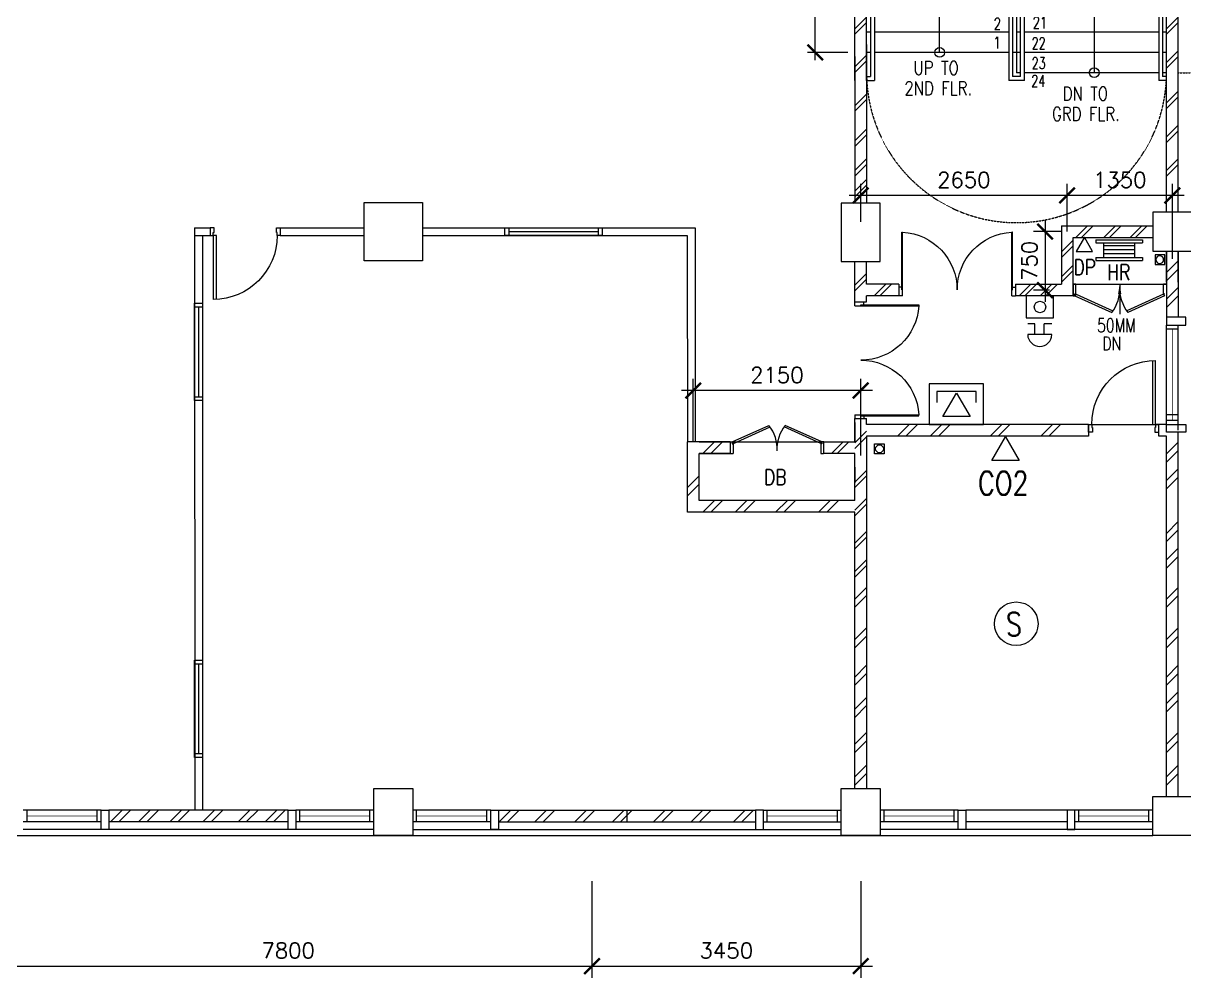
# Model space of a CAD drawing. Header units: feet. Extents: x 1407108 to 2957709, y -1501070 to -681589.
# Drawn here: x 1731210 to 1746119, y -786502 to -774249 of the extents above; entities that cross this region are included whole.
import ezdxf

# ---------------------------------------------------------------- set-up
doc = ezdxf.new("R2010")
doc.units = ezdxf.units.FT
doc.header["$LTSCALE"] = 13
doc.header["$MEASUREMENT"] = 0
doc.linetypes.add('DIVIDE', pattern=[1.25, 0.5, -0.25, 0, -0.25, 0, -0.25])
doc.linetypes.add('HIDDEN', pattern=[0.375, 0.25, -0.125])
doc.layers.get('0').update_dxf_attribs({"linetype": 'CONTINUOUS'})
for name, color, linetype in [('-FF', 240, 'CONTINUOUS'), ('-HR', 4, 'CONTINUOUS'), ('COL', 3, 'CONTINUOUS'), ('DIM', 7, 'CONTINUOUS'), ('DOOR', 5, 'CONTINUOUS'), ('DR', 7, 'CONTINUOUS'), ('FIT', 5, 'CONTINUOUS'), ('H', 1, 'CONTINUOUS'), ('hatch', 7, 'CONTINUOUS'), ('LINE', 7, 'CONTINUOUS'), ('partition', 7, 'CONTINUOUS'), ('PIPE', 5, 'DIVIDE'), ('PL', 5, 'CONTINUOUS'), ('SPEC', 7, 'CONTINUOUS'), ('stair', 7, 'CONTINUOUS'), ('T25', 7, 'CONTINUOUS'), ('TEX', 2, 'CONTINUOUS'), ('WALL', 2, 'CONTINUOUS'), ('WIN', 5, 'CONTINUOUS')]:
    doc.layers.add(name, color=color, linetype=linetype)
doc.styles.add('E', font='ROMANS.SHX', dxfattribs={"width": 0.9})
doc.styles.add('ROMANS', font='romans')
doc.styles.get("Standard").update_dxf_attribs({"font": 'ROMANS.SHX'})
doc.dimstyles.new('STANDARD$0', dxfattribs={"dimscale": 0, "dimtxt": 8, "dimasz": 6, "dimexe": 1, "dimexo": 1, "dimgap": 3, "dimtad": 1, "dimdec": 0, "dimlfac": -1, "dimrnd": 1, "dimzin": 0, "dimdsep": 46, "dimtxsty": 'Standard', "dimcen": 0, "dimclrd": 5, "dimclre": 250, "dimadec": 0, "dimazin": 0, "dimtfac": 1, "dimtdec": 4, "dimtofl": 0, "dimtmove": 0, "dimatfit": 3, "dimfxl": 1, "dimtolj": 1, "dimtzin": 0, "dimarcsym": 0})

# ---------------------------------------------------------------- blocks, each defined once
blk = doc.blocks.new('_ARCHTICK')
at = {"color": 0, "linetype": 'ByBlock', "const_width": 0.15}
blk.add_lwpolyline([(-0.5, -0.5), (0.5, 0.5)], dxfattribs=at)
blk = doc.blocks.new('*D319')
at = {"layer": 'DIM', "color": 7, "lineweight": -2, "transparency": 16777216}
for p, q in [((1744610, -776922), (1744610, -776310)), ((1745960, -777272), (1745960, -776310)), ((1746110, -776460), (1744460, -776460))]:
    blk.add_line(p, q, dxfattribs=at)
at = {"layer": 'DIM', "color": 7, "lineweight": -2, "transparency": 16777216, "xscale": 200, "yscale": 200, "zscale": 200, "rotation": 180}
blk.add_blockref('_ARCHTICK', (1744610, -776460), dxfattribs=at)
at = {"layer": 'DIM', "color": 7, "lineweight": -2, "transparency": 16777216, "xscale": 200, "yscale": 200, "zscale": 200}
blk.add_blockref('_ARCHTICK', (1745960, -776460), dxfattribs=at)
at = {"layer": 'DIM', "color": 7, "transparency": 16777216, "insert": (1745285, -776260), "char_height": 200, "attachment_point": 5, "style": 'ROMANS'}
blk.add_mtext('\\A1;1350', dxfattribs=at)
blk = doc.blocks.new('D1500-1')
at = {"layer": 'DR'}
for p, q in [((38, 77), (38, 821)), ((38, 821), (50, 820)), ((50, 0), (50, 820)), ((1462, 821), (1450, 820)), ((1450, 0), (1450, 820)), ((1462, 77), (1462, 821)), ((38, 115), (0, 115)), ((50, 0), (0, 0)), ((50, 77), (38, 77)), ((1450, 77), (1462, 77)), ((1462, 115), (1500, 115)), ((1450, 0), (1500, 0))]:
    blk.add_line(p, q, dxfattribs=at)
for centre, start, end in [((5, 77), 0.0238, 86.5289), ((1495, 77), 93.4711, 179.9762)]:
    blk.add_arc(centre, 745, start, end, dxfattribs=at)
blk = doc.blocks.new('*D320')
at = {"layer": 'DIM', "color": 7, "lineweight": -2, "transparency": 16777216}
for p, q in [((1741961, -776798), (1741961, -776310)), ((1744610, -776798), (1744610, -776310)), ((1744760, -776460), (1741811, -776460))]:
    blk.add_line(p, q, dxfattribs=at)
at = {"layer": 'DIM', "color": 7, "lineweight": -2, "transparency": 16777216, "xscale": 200, "yscale": 200, "zscale": 200, "rotation": 180}
blk.add_blockref('_ARCHTICK', (1741961, -776460), dxfattribs=at)
at = {"layer": 'DIM', "color": 7, "lineweight": -2, "transparency": 16777216, "xscale": 200, "yscale": 200, "zscale": 200}
blk.add_blockref('_ARCHTICK', (1744610, -776460), dxfattribs=at)
at = {"layer": 'DIM', "color": 7, "transparency": 16777216, "insert": (1743285, -776260), "char_height": 200, "attachment_point": 5, "style": 'ROMANS'}
blk.add_mtext('\\A1;2650', dxfattribs=at)
blk = doc.blocks.new('100FT')
at = {"layer": 'PIPE', "linetype": 'Continuous'}
blk.add_circle((0, 0), 50, dxfattribs=at)
blk = doc.blocks.new('A$C7CE3714C')
at = {"layer": 'FIT'}
blk.add_lwpolyline([(0, 0), (126, 0), (126, 126), (0, 126)], close=True, dxfattribs=at)
at = {"layer": 'FIT', "xscale": -1}
blk.add_blockref('100FT', (63, 66), dxfattribs=at)
blk = doc.blocks.new('*D24')
at = {"color": 7, "lineweight": -2, "transparency": 16777216}
for p, q in [((2032382, -763691), (2032382, -760371)), ((2031962, -760471), (2032482, -760471)), ((2031962, -763591), (2032482, -763591))]:
    blk.add_line(p, q, dxfattribs=at)
at = {"color": 7, "lineweight": -2, "transparency": 16777216, "xscale": 200, "yscale": 200, "zscale": 200}
for p, rotation in [((2032382, -760471), 90), ((2032382, -763591), 270)]:
    blk.add_blockref('_ARCHTICK', p, dxfattribs=dict(at, rotation=rotation))
at = {"color": 7, "transparency": 16777216, "insert": (2032182, -762031), "char_height": 200, "attachment_point": 5, "rotation": 90, "style": 'ROMANS'}
blk.add_mtext('\\A1;3120', dxfattribs=at)
blk = doc.blocks.new('*D25')
at = {"color": 7, "lineweight": -2, "transparency": 16777216}
for p, q in [((2031962, -758431), (2032482, -758431)), ((2032382, -760571), (2032382, -758331)), ((2031962, -760471), (2032482, -760471))]:
    blk.add_line(p, q, dxfattribs=at)
at = {"color": 7, "lineweight": -2, "transparency": 16777216, "xscale": 200, "yscale": 200, "zscale": 200}
for p, rotation in [((2032382, -758431), 90), ((2032382, -760471), 270)]:
    blk.add_blockref('_ARCHTICK', p, dxfattribs=dict(at, rotation=rotation))
at = {"color": 7, "transparency": 16777216, "insert": (2032182, -759451), "char_height": 200, "attachment_point": 5, "rotation": 90, "style": 'ROMANS'}
blk.add_mtext('\\A1;2040', dxfattribs=at)
blk = doc.blocks.new('*D26')
at = {"color": 7, "lineweight": -2, "transparency": 16777216}
for p, q in [((2032382, -763491), (2032382, -765731)), ((2031962, -763591), (2032482, -763591)), ((2031962, -765631), (2032482, -765631))]:
    blk.add_line(p, q, dxfattribs=at)
at = {"color": 7, "lineweight": -2, "transparency": 16777216, "xscale": 200, "yscale": 200, "zscale": 200}
for p, rotation in [((2032382, -763591), 90), ((2032382, -765631), 270)]:
    blk.add_blockref('_ARCHTICK', p, dxfattribs=dict(at, rotation=rotation))
at = {"color": 7, "transparency": 16777216, "insert": (2032182, -764611), "char_height": 200, "attachment_point": 5, "rotation": 90, "style": 'ROMANS'}
blk.add_mtext('\\A1;2040', dxfattribs=at)
blk = doc.blocks.new('*D27')
at = {"layer": 'DIM', "color": 7, "lineweight": -2, "transparency": 16777216}
for p, q in [((2031524, -757797), (2029324, -757797)), ((2029424, -758101), (2029424, -757697)), ((2031424, -758101), (2031424, -757697))]:
    blk.add_line(p, q, dxfattribs=at)
at = {"layer": 'DIM', "color": 7, "lineweight": -2, "transparency": 16777216, "xscale": 200, "yscale": 200, "zscale": 200}
for p, rotation in [((2029424, -757797), 180.0000000117394), ((2031424, -757797), 1.173932950848666e-08)]:
    blk.add_blockref('_ARCHTICK', p, dxfattribs=dict(at, rotation=rotation))
at = {"layer": 'DIM', "color": 7, "transparency": 16777216, "insert": (2030424, -757597), "char_height": 200, "attachment_point": 5, "rotation": 0, "style": 'ROMANS'}
blk.add_mtext('\\A1;2000', dxfattribs=at)
blk = doc.blocks.new('*D28')
at = {"layer": 'DIM', "color": 7, "lineweight": -2, "transparency": 16777216}
for p, q in [((2027324, -757797), (2029524, -757797)), ((2027424, -758101), (2027424, -757697)), ((2029424, -758101), (2029424, -757697))]:
    blk.add_line(p, q, dxfattribs=at)
at = {"layer": 'DIM', "color": 7, "lineweight": -2, "transparency": 16777216, "xscale": 200, "yscale": 200, "zscale": 200, "rotation": 180}
blk.add_blockref('_ARCHTICK', (2027424, -757797), dxfattribs=at)
at = {"layer": 'DIM', "color": 7, "lineweight": -2, "transparency": 16777216, "xscale": 200, "yscale": 200, "zscale": 200}
blk.add_blockref('_ARCHTICK', (2029424, -757797), dxfattribs=at)
at = {"layer": 'DIM', "color": 7, "transparency": 16777216, "insert": (2028424, -757597), "char_height": 200, "attachment_point": 5, "style": 'ROMANS'}
blk.add_mtext('\\A1;2000', dxfattribs=at)
blk = doc.blocks.new('*D29')
at = {"color": 7, "lineweight": -2, "transparency": 16777216}
for p, q in [((2026840, -763431), (2026840, -760371)), ((2027260, -760471), (2026740, -760471)), ((2027260, -763331), (2026740, -763331))]:
    blk.add_line(p, q, dxfattribs=at)
at = {"color": 7, "lineweight": -2, "transparency": 16777216, "xscale": 200, "yscale": 200, "zscale": 200}
for p, rotation in [((2026840, -760471), 90), ((2026840, -763331), 270)]:
    blk.add_blockref('_ARCHTICK', p, dxfattribs=dict(at, rotation=rotation))
at = {"color": 7, "transparency": 16777216, "insert": (2026640, -761901), "char_height": 200, "attachment_point": 5, "rotation": 90, "style": 'ROMANS'}
blk.add_mtext('\\A1;2860', dxfattribs=at)
blk = doc.blocks.new('*D381')
at = {"layer": 'DIM', "color": 7, "lineweight": -2, "transparency": 16777216}
for p, q in [((1738510, -785261), (1738510, -786502)), ((1741960, -785261), (1741960, -786502)), ((1738360, -786352), (1742110, -786352))]:
    blk.add_line(p, q, dxfattribs=at)
at = {"layer": 'DIM', "color": 7, "lineweight": -2, "transparency": 16777216, "xscale": 200, "yscale": 200, "zscale": 200, "rotation": 180}
blk.add_blockref('_ARCHTICK', (1738510, -786352), dxfattribs=at)
at = {"layer": 'DIM', "color": 7, "lineweight": -2, "transparency": 16777216, "xscale": 200, "yscale": 200, "zscale": 200}
blk.add_blockref('_ARCHTICK', (1741960, -786352), dxfattribs=at)
at = {"layer": 'DIM', "color": 7, "transparency": 16777216, "insert": (1740235, -786152), "char_height": 200, "attachment_point": 5, "style": 'ROMANS'}
blk.add_mtext('\\A1;3450', dxfattribs=at)
blk = doc.blocks.new('*D382')
at = {"layer": 'DIM', "color": 7, "lineweight": -2, "transparency": 16777216}
for p, q in [((1730710, -785261), (1730710, -786502)), ((1738510, -785261), (1738510, -786502)), ((1730560, -786352), (1738660, -786352))]:
    blk.add_line(p, q, dxfattribs=at)
at = {"layer": 'DIM', "color": 7, "lineweight": -2, "transparency": 16777216, "xscale": 200, "yscale": 200, "zscale": 200, "rotation": 180}
blk.add_blockref('_ARCHTICK', (1730710, -786352), dxfattribs=at)
at = {"layer": 'DIM', "color": 7, "lineweight": -2, "transparency": 16777216, "xscale": 200, "yscale": 200, "zscale": 200}
blk.add_blockref('_ARCHTICK', (1738510, -786352), dxfattribs=at)
at = {"layer": 'DIM', "color": 7, "transparency": 16777216, "insert": (1734610, -786152), "char_height": 200, "attachment_point": 5, "style": 'ROMANS'}
blk.add_mtext('\\A1;7800', dxfattribs=at)
blk = doc.blocks.new('*D445')
at = {"layer": 'DIM', "color": 7, "linetype": 'Continuous', "lineweight": -2, "transparency": 16777216}
for p, q in [((1744326, -776774), (1744326, -777825)), ((1744535, -776924), (1744176, -776924)), ((1744385, -777675), (1744176, -777675))]:
    blk.add_line(p, q, dxfattribs=at)
at = {"layer": 'DIM', "color": 7, "linetype": 'Continuous', "lineweight": -2, "transparency": 16777216, "xscale": 200, "yscale": 200, "zscale": 200}
for p, rotation in [((1744326, -776924), 90), ((1744326, -777675), 270)]:
    blk.add_blockref('_ARCHTICK', p, dxfattribs=dict(at, rotation=rotation))
at = {"layer": 'DIM', "color": 7, "linetype": 'Continuous', "transparency": 16777216, "insert": (1744126, -777300), "char_height": 200, "attachment_point": 5, "rotation": 90, "style": 'ROMANS'}
blk.add_mtext('\\A1;750', dxfattribs=at)
blk = doc.blocks.new('*D447')
at = {"layer": 'DIM', "color": 7, "linetype": 'Continuous', "lineweight": -2, "transparency": 16777216}
for p, q in [((1739810, -779624), (1739810, -778814)), ((1741960, -779799), (1741960, -778814)), ((1742110, -778964), (1739660, -778964))]:
    blk.add_line(p, q, dxfattribs=at)
at = {"layer": 'DIM', "color": 7, "linetype": 'Continuous', "lineweight": -2, "transparency": 16777216, "xscale": 200, "yscale": 200, "zscale": 200, "rotation": 180}
blk.add_blockref('_ARCHTICK', (1739810, -778964), dxfattribs=at)
at = {"layer": 'DIM', "color": 7, "linetype": 'Continuous', "lineweight": -2, "transparency": 16777216, "xscale": 200, "yscale": 200, "zscale": 200}
blk.add_blockref('_ARCHTICK', (1741960, -778964), dxfattribs=at)
at = {"layer": 'DIM', "color": 7, "linetype": 'Continuous', "transparency": 16777216, "insert": (1740885, -778764), "char_height": 200, "attachment_point": 5, "style": 'ROMANS'}
blk.add_mtext('\\A1;2150', dxfattribs=at)
blk = doc.blocks.new('FD2')
at = {"layer": 'LINE', "linetype": 'Continuous'}
for points in [[(100, 1200), (100, 1250), (0, 1250), (0, 1200)], [(100, 0), (100, 50), (0, 50), (0, 0)]]:
    blk.add_lwpolyline(points, close=True, dxfattribs=at)
at = {"layer": 'LINE', "color": 5, "linetype": 'Continuous'}
for points in [[(0, 1200), (0, 50)], [(100, 50), (100, 1200)]]:
    blk.add_lwpolyline(points, dxfattribs=at)
at = {"layer": 'LINE', "color": 1, "linetype": 'Continuous'}
blk.add_lwpolyline([(50, 50), (50, 1200)], dxfattribs=at)
blk = doc.blocks.new('FG2')
at = {"layer": 'LINE', "linetype": 'Continuous', "xscale": -1, "rotation": 180}
blk.add_blockref('FD2', (0, 0), dxfattribs=at)
blk = doc.blocks.new('d900-1b1')
at = {"layer": 'DR'}
for p, q in [((40, 100), (40, 920)), ((80, 919), (80, 100)), ((0, 0), (0, 100)), ((0, 100), (40, 100)), ((50, 0), (0, 0)), ((80, 100), (40, 100)), ((40, 100), (40, 60)), ((40, 60), (50, 60)), ((50, 60), (50, 0)), ((860, 60), (850, 60)), ((850, 60), (850, 0)), ((850, 0), (900, 0)), ((860, 100), (860, 60)), ((900, 100), (860, 100)), ((900, 0), (900, 100))]:
    blk.add_line(p, q, dxfattribs=at)
blk.add_arc((40, 100), 820, 0, 90, dxfattribs=at)
blk = doc.blocks.new('CO2')
at = {"layer": '-FF'}
blk.add_lwpolyline([(-306, -176), (-306, 176), (0, 0)], close=True, dxfattribs=at)
blk = doc.blocks.new('BREAK GLASS')
at = {"layer": '-FF'}
blk.add_lwpolyline([(-175, 281), (-175, 0), (175, 0), (175, 281)], close=True, dxfattribs=at)
blk.add_circle((2, 140), 73.3, dxfattribs=at)
blk = doc.blocks.new('ALARM BELL')
at = {"layer": '-FF'}
for p, q in [((-159, 140), (153, 140)), ((-156, 0), (-60, 0)), ((-60, 140), (-60, 0)), ((60, 140), (60, 0)), ((60, 0), (152, 0))]:
    blk.add_line(p, q, dxfattribs=at)
blk.add_arc((-3, 135), 156, 1.8551, 178.1449, dxfattribs=at)
blk = doc.blocks.new('SMOKE DETECTOR')
at = {"layer": '-FF'}
blk.add_circle((0, 0), 280, dxfattribs=at)
at = {"layer": '-FF', "color": 3, "style": 'E', "width": 0.8}
blk.add_text('S', height=300, dxfattribs=at).set_placement((-132, -156))
blk = doc.blocks.new('FIREMAN INTERCOM')
at = {"layer": '-FF', "color": 3, "ltscale": 10}
for p, q in [((-350, 522), (350, 522)), ((-350, 0), (-350, 522)), ((350, 522), (350, 0)), ((350, 0), (-350, 0))]:
    blk.add_line(p, q, dxfattribs=at)
at = {"layer": '-FF', "ltscale": 10}
for p, q in [((-254, 281), (-254, 422)), ((-254, 422), (251, 422)), ((-1, 402), (-176, 100)), ((173, 100), (-1, 402)), ((251, 422), (251, 281)), ((-176, 100), (173, 100))]:
    blk.add_line(p, q, dxfattribs=at)
blk = doc.blocks.new('AM-STR1M-IT')
at = {"layer": 'COL'}
for points in [[(-3732, 7350), (-4075, 7350), (-4075, 7125), (-3732, 7125)], [(-3732, 7350), (-4075, 7350), (-4075, 7125), (-3732, 7125)], [(-268, 7350), (75, 7350), (75, 7125), (-268, 7125)]]:
    blk.add_lwpolyline(points, close=True, dxfattribs=at)
at = {"layer": 'H'}
for p, q in [((-3706, 7200), (-3556, 7350)), ((-3654.4, 7200), (-3504.4, 7350)), ((-3489.3, 7197.8), (-3339.3, 7347.8)), ((-3427.5, 7197.8), (-3277.5, 7347.8)), ((-2672.9, 7200), (-2522.9, 7350)), ((-2621.2, 7200), (-2471.2, 7350)), ((-2456.1, 7197.8), (-2306.1, 7347.8)), ((-2404.5, 7197.8), (-2254.5, 7347.8)), ((-1710.4, 7200), (-1560.4, 7350)), ((-1658.7, 7200), (-1508.7, 7350)), ((-1493.6, 7197.8), (-1343.6, 7347.8)), ((-1442, 7197.8), (-1292, 7347.8)), ((-681.7, 7200), (-531.7, 7350)), ((-630, 7200), (-480, 7350)), ((-465, 7197.8), (-315, 7347.8)), ((-413.3, 7197.8), (-263.3, 7347.8))]:
    blk.add_line(p, q, dxfattribs=at)
at = {"layer": 'hatch', "color": 1}
for p, q in [((-3925, 6865.5), (-4075, 6715.5)), ((75, 6865.5), (-75, 6715.5)), ((-3925, 6793.9), (-4075, 6643.9)), ((75, 6793.9), (-75, 6643.9)), ((-3925, 6431.5), (-4075, 6281.5)), ((75, 6431.5), (-75, 6281.5)), ((-3925, 6359.9), (-4075, 6209.9)), ((75, 6359.9), (-75, 6209.9)), ((-3925, 5998.6), (-4075, 5848.6)), ((75, 5998.6), (-75, 5848.6)), ((-3925, 5927), (-4075, 5777)), ((75, 5927), (-75, 5777)), ((-3925, 5657.9), (-4075, 5507.9)), ((-3925, 5586.2), (-4075, 5436.2)), ((75, 5657.9), (-75, 5507.9)), ((75, 5586.2), (-75, 5436.2)), ((-3925, 4976.5), (-4075, 4826.5)), ((75, 4976.5), (-75, 4826.5)), ((-3925, 4904.9), (-4075, 4754.9)), ((75, 4904.9), (-75, 4754.9)), ((-3925, 4542.5), (-4075, 4392.5)), ((75, 4542.5), (-75, 4392.5)), ((-3925, 4470.9), (-4075, 4320.9)), ((75, 4470.9), (-75, 4320.9)), ((-3925, 4109.6), (-4075, 3959.6)), ((-3925, 4038), (-4075, 3888)), ((75, 4109.6), (-75, 3959.6)), ((75, 4038), (-75, 3888)), ((-3925, 3768.9), (-4075, 3618.9)), ((75, 3768.9), (-75, 3618.9)), ((-3925, 3697.2), (-4075, 3547.2)), ((75, 3697.2), (-75, 3547.2)), ((-3925, 3188.5), (-4075, 3038.5)), ((75, 3188.5), (-75, 3038.5)), ((-3925, 3116.9), (-4075, 2966.9)), ((75, 3116.9), (-75, 2966.9)), ((-3925, 2754.5), (-4075, 2604.5)), ((75, 2754.5), (-75, 2604.5)), ((-3925, 2682.9), (-4075, 2532.9)), ((75, 2682.9), (-75, 2532.9)), ((-3925, 2265.5), (-4075, 2115.5)), ((75, 2321.6), (-75, 2171.6)), ((75, 2250), (-75, 2100)), ((-3925, 2193.9), (-4075, 2043.9)), ((75, 1801.5), (-75, 1651.5)), ((75, 1729.9), (-75, 1579.9)), ((75, 1367.5), (-75, 1217.5)), ((75, 1295.9), (-75, 1145.9)), ((75, 934.6), (-75, 784.6)), ((75, 863), (-75, 713))]:
    blk.add_line(p, q, dxfattribs=at)
at = {"layer": 'PL', "color": 5}
for p, q in [((-3150, 7275), (-2850, 7275)), ((-3112, 7275), (-3112, 7125)), ((-1850, 7275), (-2150, 7275)), ((-2112, 7275), (-2112, 7125)), ((-1888, 7275), (-1888, 7125)), ((-850, 7275), (-1150, 7275)), ((-888, 7275), (-888, 7125)), ((-3150, 7123.6), (-2850, 7123.6)), ((-1850, 7125), (-2150, 7125)), ((-850, 7125), (-1150, 7125))]:
    blk.add_line(p, q, dxfattribs=at)
at = {"layer": 'stair', "color": 5, "linetype": 'HIDDEN'}
for p, q in [((-2000, 7933.5), (-2000, 5260)), ((75, 2040), (1387.8, 2040))]:
    blk.add_line(p, q, dxfattribs=at)
at = {"layer": 'stair'}
for p, q in [((-2987.5, 2300), (-2987.5, 5973.6)), ((-1003.4, 5973.6), (-2987.5, 5973.6)), ((-1003.4, 4120), (-1003.4, 5973.6)), ((-3825, 5160), (-2100, 5160)), ((-2050, 5160), (-2000, 5160)), ((-2000, 5160), (-2000, 3360.7)), ((-2000, 5160), (-2000, 2040)), ((-3875, 4900), (-3925, 4900)), ((-2100, 4900), (-3825, 4900)), ((-2000, 4900), (-2050, 4900)), ((-1950, 4900), (-2000, 4900)), ((-1950, 4900), (-2000, 4900)), ((-175, 4900), (-1900, 4900)), ((-75, 4900), (-125, 4900)), ((-3875, 4640), (-3925, 4640)), ((-2100, 4640), (-3825, 4640)), ((-2000, 4640), (-2050, 4640)), ((-1950, 4640), (-2000, 4640)), ((-1950, 4640), (-2000, 4640)), ((-175, 4640), (-1900, 4640)), ((-75, 4640), (-125, 4640)), ((-3875, 4380), (-3925, 4380)), ((-2100, 4380), (-3825, 4380)), ((-2000, 4380), (-2050, 4380)), ((-1950, 4380), (-2000, 4380)), ((-1950, 4380), (-2000, 4380)), ((-216.7, 4380), (-1900, 4380)), ((-3875, 4120), (-3925, 4120)), ((-2100, 4120), (-3825, 4120)), ((-2000, 4120), (-2050, 4120)), ((-1950, 4120), (-2000, 4120)), ((-1950, 4120), (-2000, 4120)), ((-671.6, 4120), (-1900, 4120)), ((-75, 4127.5), (-495.7, 4127.5)), ((-3875, 3860), (-3925, 3860)), ((-2100, 3860), (-3825, 3860)), ((-2000, 3860), (-2050, 3860)), ((-1950, 3860), (-2000, 3860)), ((-1950, 3860), (-2000, 3860)), ((-1068.1, 3860), (-1900, 3860)), ((-175, 3860), (-1006.1, 3860)), ((-75, 3860), (-125, 3860)), ((-3875, 3600), (-3925, 3600)), ((-2100, 3600), (-3825, 3600)), ((-2000, 3600), (-2050, 3600)), ((-1950, 3600), (-2000, 3600)), ((-1950, 3600), (-1995.6, 3600)), ((-1536.4, 3600), (-1900, 3600)), ((-175, 3600), (-1378.1, 3600)), ((-1003.4, 3600), (-1003.4, 2040)), ((-75, 3600), (-125, 3600)), ((-3875, 3340), (-3925, 3340)), ((-2100, 3340), (-3825, 3340)), ((-175, 3340), (-1797.4, 3340)), ((-75, 3340), (-125, 3340)), ((-3875, 3080), (-3925, 3080)), ((-2100, 3080), (-3825, 3080)), ((-2000, 3080), (-2050, 3080)), ((-2000, 3080), (-2050, 3080)), ((-1950, 3080), (-2000, 3080)), ((-175, 3080), (-1900, 3080)), ((-75, 3080), (-125, 3080)), ((-3875, 2820), (-3925, 2820)), ((-2100, 2820), (-3825, 2820)), ((-2000, 2820), (-2050, 2820)), ((-2000, 2820), (-2050, 2820)), ((-1950, 2820), (-2000, 2820)), ((-175, 2820), (-1900, 2820)), ((-75, 2820), (-125, 2820)), ((-3875, 2560), (-3925, 2560)), ((-2100, 2560), (-3825, 2560)), ((-1950, 2560), (-2000, 2560)), ((-175, 2560), (-1900, 2560)), ((-75, 2560), (-125, 2560)), ((-3875, 2300), (-3925, 2300)), ((-2100, 2300), (-3825, 2300)), ((-2000, 2300), (-2050, 2300)), ((-1950, 2300), (-2000, 2300)), ((-175, 2300), (-1900, 2300)), ((-75, 2300), (-125, 2300)), ((-1950, 2040), (-2000, 2040)), ((-175, 2040), (-1900, 2040)), ((-75, 2040), (-125, 2040))]:
    blk.add_line(p, q, dxfattribs=at)
at = {"layer": 'stair', "color": 193}
for p, q in [((-3825, 5260), (-3925, 5260)), ((-3825, 5260), (-3825, 1940)), ((-2100, 5260), (-2100, 1940)), ((-1900, 5260), (-2100, 5260)), ((-1900, 5260), (-1900, 3367.7)), ((-175, 5260), (-175, 4403.9)), ((-175, 5260), (-75, 5260)), ((-3875, 5210), (-3925, 5210)), ((-3875, 5210), (-3875, 1990)), ((-2050, 5210), (-2050, 1990)), ((-1950, 5210), (-2050, 5210)), ((-1950, 5210), (-1950, 3335.7)), ((-125, 5210), (-125, 4432.4)), ((-125, 5210), (-75, 5210)), ((-125, 4331.9), (-125, 1990)), ((-3875, 4248.3), (-3925, 4248.3)), ((-3875, 4198.3), (-3925, 4198.3)), ((-175, 4303.3), (-175, 1940)), ((-125, 4248.3), (-75, 4248.3)), ((-125, 4198.3), (-75, 4198.3)), ((-3875, 3261.7), (-3925, 3261.7)), ((-3875, 3211.7), (-3925, 3211.7)), ((-1950, 1990), (-1950, 3235.1)), ((-1900, 1940), (-1900, 3267)), ((-125, 3261.7), (-75, 3261.7)), ((-125, 3211.7), (-75, 3211.7)), ((-3925, 1990), (-3875, 1990)), ((-3925, 1940), (-3825, 1940)), ((-1900, 1940), (-2100, 1940)), ((-1950, 1990), (-2050, 1990)), ((-75, 1940), (-175, 1940)), ((-75, 1990), (-125, 1990))]:
    blk.add_line(p, q, dxfattribs=at)
at = {"layer": 'stair'}
for points in [[(-75, 4461), (-930.3, 3972.1), (-971.6, 4044.4), (-1114.7, 3770.9), (-1156, 3843.1), (-2000, 3303.8)], [(-75, 4360.5), (-916.9, 3879.2), (-958.2, 3951.5), (-1101.3, 3678), (-1142.6, 3750.2), (-2000, 3203.2)]]:
    blk.add_lwpolyline(points, dxfattribs=at)
at = {"layer": 'stair', "color": 4, "linetype": 'Continuous'}
for points in [[(-666.4, 4254.8), (-1003.4, 4120), (-1340.5, 4254.8)], [(-666.4, 3465.2), (-1003.4, 3600), (-1340.5, 3465.2)]]:
    blk.add_lwpolyline(points, dxfattribs=at)
at = {"layer": 'stair', "color": 2, "linetype": 'Continuous'}
for centre in [(-2987.5, 2300), (-1003.4, 2040)]:
    blk.add_circle(centre, 62.5, dxfattribs=at)
at = {"layer": 'stair', "color": 1, "linetype": 'HIDDEN'}
for centre, start, end in [((-2000, 5160), 360, 172.83802), ((-2000, 2040.4), 180, 360)]:
    blk.add_arc(centre, 1925, start, end, dxfattribs=at)
at = {"layer": 'WALL'}
for p, q in [((-3150, 7350), (-3732, 7350)), ((-3150, 7350), (-3150, 7125)), ((-2850, 7350), (-2150, 7350)), ((-2850, 7125), (-2850, 7350)), ((-1150, 7350), (-1850, 7350)), ((-1150, 7125), (-1150, 7350)), ((-850, 7350), (-850, 7125)), ((-850, 7350), (-268, 7350)), ((-4075, 1940), (-4075, 7275)), ((-3300, 7200), (-3732, 7200)), ((-3300, 7125), (-3300, 7200)), ((-2700, 7125), (-2700, 7200)), ((-2300, 7200), (-2700, 7200)), ((-2300, 7200), (-2300, 7125)), ((-1700, 7200), (-1300, 7200)), ((-1700, 7125), (-1700, 7200)), ((-1300, 7125), (-1300, 7200)), ((-700, 7125), (-700, 7200)), ((75, 250), (75, 7275)), ((-3925, 1940), (-3925, 7125)), ((-3150, 7125), (-3300, 7125)), ((-2850, 7125), (-2700, 7125)), ((-1150, 7125), (-1300, 7125)), ((-850, 7125), (-700, 7125)), ((-75, 250), (-75, 7125))]:
    blk.add_line(p, q, dxfattribs=at)
for points in [[(-2300, 7125), (-2150, 7125), (-2150, 7350)], [(-1700, 7125), (-1850, 7125), (-1850, 7350)], [(-700, 7200), (-268, 7200)]]:
    blk.add_lwpolyline(points, dxfattribs=at)
at = {"layer": 'WIN'}
for p, q in [((-2888, 7125), (-2888, 7275)), ((-1300, 7125), (-1300, 7200)), ((-1112, 7125), (-1112, 7275))]:
    blk.add_line(p, q, dxfattribs=at)
at = {"layer": 'WIN', "const_width": 10, "flags": 128}
for points in [[(-3112, 7200), (-2888, 7200)], [(-1888, 7200), (-2112, 7200)], [(-888, 7200), (-1112, 7200)]]:
    blk.add_lwpolyline(points, dxfattribs=at)
at = {"layer": 'stair', "color": 7, "linetype": 'Continuous', "style": 'ROMANS', "width": 0.7}
for s, p in [('12', (-2330.8, 5193.1)), ('11', (-2300.8, 4933.1)), ('10', (-2305.8, 4673.1)), ('13', (-1803.9, 4688.7)), ('9', (-2285.8, 4413.1)), ('14', (-1808.9, 4428.7)), ('8', (-2290.8, 4153.1)), ('15', (-1803.9, 4168.7)), ('7', (-2290.8, 3893.1)), ('16', (-1803.9, 3908.7)), ('6', (-2285.8, 3633.1)), ('17', (-1803.9, 3648.7)), ('5', (-2290.8, 3373.1)), ('18', (-1829, 3416.4)), ('4', (-2295.8, 3113.1)), ('19', (-1786, 3128.7)), ('3', (-2290.8, 2853.1)), ('20', (-1806, 2868.7)), ('2', (-2290.8, 2593.1)), ('21', (-1790, 2608.7)), ('1', (-2295.8, 2349.1)), ('22', (-1806, 2343.4)), ('23', (-1806, 2088.7)), ('24', (-1811, 1859.4))]:
    blk.add_text(s, height=150, dxfattribs=at).set_placement(p)
for base, p1, p2, angle, picture, middle in [((957.5, 7200), (437.5, 5160), (437.5, 7200), 90, '*D25', (757.5, 6180)), ((-4584.4, 5160), (-4064.3, 2300), (-4064.3, 5160), 90, '*D29', (-4784.4, 3730)), ((957.5, 5160), (437.5, 2040), (437.5, 5160), 90, '*D24', (757.5, 3600)), ((957.5, 0), (437.5, 2040), (437.5, 0), 270, '*D26', (757.5, 1020))]:
    dim = blk.add_linear_dim(base=base, p1=p1, p2=p2, angle=angle, dimstyle='STANDARD$0', override={"dimscale": 100, "dimtxt": 2, "dimasz": 2, "dimgap": 1, "dimtxsty": 'ROMANS', "dimblk": 'ARCHTICK', "dimdle": 1, "dimclrd": 7, "dimclre": 7, "dimclrt": 7, "dimtdec": 0, "dimtmove": 2})
    dim.commit()
    dim.dimension.update_dxf_attribs({"geometry": picture, "text_midpoint": middle, "insert": (-2031424.3, 765630.8)})
at = {"layer": 'DIM'}
for p1, distance, picture, middle in [((-4000, 7429.6), 403.9, '*D28', (-3000, 8033.5)), ((0, 7429.6), -403.9, '*D27', (-1000, 8033.5))]:
    dim = blk.add_aligned_dim(p1=p1, p2=(-2000, 7429.6), distance=distance, dimstyle='STANDARD$0', override={"dimscale": 100, "dimtxt": 2, "dimasz": 2, "dimgap": 1, "dimtxsty": 'ROMANS', "dimblk": 'ARCHTICK', "dimdle": 1, "dimclrd": 7, "dimclre": 7, "dimclrt": 7, "dimtdec": 0, "dimtmove": 2}, dxfattribs=at)
    dim.commit()
    dim.dimension.update_dxf_attribs({"geometry": picture, "text_midpoint": middle, "insert": (-2031424.3, 765630.8)})

msp = doc.modelspace()

# ---------------------------------------------------------------- linework, layer by layer
at = {"layer": '-HR', "color": 13}
for p, q in [((1744976.2, -777028.8), (1745576.2, -777028.8)), ((1744976.2, -777028.8), (1744976.2, -777068.8)), ((1744976.2, -777068.8), (1745576.2, -777068.8)), ((1745076.2, -777068.8), (1745076.2, -777254.2)), ((1745476.2, -777068.8), (1745476.2, -777254.2)), ((1745576.2, -777028.8), (1745576.2, -777068.8)), ((1745076.2, -777104.2), (1745476.2, -777104.2)), ((1745076.2, -777154.2), (1745476.2, -777154.2)), ((1745076.2, -777204.2), (1745476.2, -777204.2)), ((1744976.2, -777254.2), (1745576.2, -777254.2)), ((1744976.2, -777254.2), (1744976.2, -777294.2)), ((1744976.2, -777294.2), (1745576.2, -777294.2)), ((1745576.2, -777254.2), (1745576.2, -777294.2))]:
    msp.add_line(p, q, dxfattribs=at)
msp.add_lwpolyline([(1744724.6, -777180), (1744936.2, -777180), (1744830.4, -776996.7)], close=True, dxfattribs=at)
at = {"color": 9}
for p, q in [((1735710.2, -784599.1), (1731210.2, -784599.1)), ((1736210.2, -784599.1), (1741710.2, -784599.1)), ((1745710.2, -784599.1), (1742210.2, -784599.1))]:
    msp.add_line(p, q, dxfattribs=at)
at = {"layer": 'COL'}
for points in [[(1735585.2, -776549.1), (1736335.2, -776549.1), (1736335.2, -777299.1), (1735585.2, -777299.1)], [(1742210.2, -777307.2), (1742210.2, -776557.2), (1741710.2, -776557.2), (1741710.2, -777307.2)], [(1746210.2, -776674.1), (1745710.2, -776674.1), (1745710.2, -777174.1), (1746210.2, -777174.1)], [(1736210.2, -784074.1), (1736210.2, -784674.1), (1735710.2, -784674.1), (1735710.2, -784074.1)], [(1742210.2, -784074.1), (1742210.2, -784674.1), (1741710.2, -784674.1), (1741710.2, -784074.1)], [(1745710.2, -784174.1), (1746210.2, -784174.1), (1746210.2, -784674.1), (1745710.2, -784674.1)]]:
    msp.add_lwpolyline(points, close=True, dxfattribs=at)
at = {"layer": 'DOOR'}
for p, q in [((1744723.2, -777599.1), (1744685.2, -777599.1)), ((1744723.2, -777724.1), (1744723.2, -777599.1)), ((1745847.2, -777724.1), (1745847.2, -777599.1)), ((1745885.2, -777599.1), (1745847.2, -777599.1)), ((1744685.2, -777749.1), (1744710.2, -777749.1)), ((1744710.2, -777749.1), (1744710.2, -777724.1)), ((1744710.2, -777724.1), (1744723.2, -777724.1)), ((1744724.1, -777728.3), (1744710.2, -777749.1)), ((1744710.2, -777749.1), (1745181.2, -777962.4)), ((1744724.1, -777728.3), (1745196.1, -777942.3)), ((1745846.4, -777728.3), (1745374.4, -777942.3)), ((1745860.2, -777749.1), (1745389.3, -777962.4)), ((1745846.4, -777728.3), (1745860.2, -777749.1)), ((1745860.2, -777724.1), (1745847.2, -777724.1)), ((1740311.3, -779624.1), (1740782.3, -779410.8)), ((1740325.2, -779644.9), (1740797.2, -779430.9)), ((1741447.5, -779644.9), (1740975.5, -779430.9)), ((1741461.3, -779624.1), (1740990.4, -779410.8)), ((1740286.3, -779624.1), (1740311.3, -779624.1)), ((1740311.3, -779624.1), (1740311.3, -779649.1)), ((1740325.2, -779644.9), (1740311.3, -779624.1)), ((1740311.3, -779649.1), (1740324.3, -779649.1)), ((1740324.3, -779649.1), (1740324.3, -779774.1)), ((1741447.5, -779644.9), (1741461.3, -779624.1)), ((1741461.3, -779649.1), (1741448.3, -779649.1)), ((1741448.3, -779649.1), (1741448.3, -779774.1)), ((1741461.3, -779624.1), (1741461.3, -779649.1)), ((1741486.3, -779624.1), (1741461.3, -779624.1)), ((1740286.3, -779774.1), (1740324.3, -779774.1)), ((1741448.3, -779774.1), (1741484.1, -779774.1))]:
    msp.add_line(p, q, dxfattribs=at)
for centre, start, end in [((1744787.8, -777655.4), 322.03455, 2.4491), ((1745782.6, -777655.4), 177.5509, 217.96545), ((1740388.9, -779717.8), 357.5509, 37.96545), ((1741383.7, -779717.8), 142.03455, 182.4491)]:
    msp.add_arc(centre, 499, start, end, dxfattribs=at)
at = {"layer": 'DR'}
msp.add_line((1745284.1, -777599.1), (1745284.1, -777983.5), dxfattribs=at)
at = {"layer": 'hatch', "color": 1}
for p, q in [((1742035.2, -775157.7), (1741885.2, -775307.7)), ((1742035.2, -775229.3), (1741885.2, -775379.3)), ((1742035.2, -775609.2), (1741885.2, -775759.2)), ((1742035.2, -775680.8), (1741885.2, -775830.8)), ((1742035.2, -775988.7), (1741885.2, -776138.7)), ((1742035.2, -776060.3), (1741885.2, -776210.3)), ((1742035.2, -776256.7), (1741885.2, -776406.7)), ((1742035.2, -776328.3), (1741885.2, -776478.3)), ((1744871.4, -776849.1), (1744721.4, -776999.1)), ((1744943, -776849.1), (1744793, -776999.1)), ((1745230.2, -776849.1), (1745080.2, -776999.1)), ((1745301.8, -776849.1), (1745151.8, -776999.1)), ((1745566.6, -776849.1), (1745416.6, -776999.1)), ((1745638.2, -776849.1), (1745488.2, -776999.1)), ((1744685.2, -777035.2), (1744535.2, -777185.2)), ((1744685.2, -777106.9), (1744535.2, -777256.9)), ((1744685.2, -777352.5), (1744535.2, -777502.5)), ((1745885.2, -777449.1), (1746035.2, -777299.1)), ((1742035.2, -777463.1), (1741885.2, -777613.1)), ((1744685.2, -777424.1), (1744535.2, -777574.1)), ((1745885.2, -777555.2), (1746035.2, -777405.2)), ((1742035.2, -777534.7), (1741885.2, -777684.7)), ((1742283.7, -777599.1), (1742133.7, -777749.1)), ((1742355.4, -777599.1), (1742205.4, -777749.1)), ((1744145.3, -777600.1), (1743995.3, -777750.1)), ((1744216.9, -777600.1), (1744066.9, -777750.1)), ((1744413.3, -777600.1), (1744263.3, -777750.1)), ((1744484.9, -777600.1), (1744334.9, -777750.1)), ((1745885.2, -777790.8), (1746035.2, -777640.8)), ((1745885.2, -777896.8), (1746035.2, -777746.8)), ((1742583.4, -779399.1), (1742433.4, -779549.1)), ((1742689.5, -779399.1), (1742539.5, -779549.1)), ((1743001, -779399.1), (1742851, -779549.1)), ((1743107.1, -779399.1), (1742957.1, -779549.1)), ((1743770, -779399.1), (1743620, -779549.1)), ((1743876.1, -779399.1), (1743726.1, -779549.1)), ((1744420.1, -779399.1), (1744270.1, -779549.1)), ((1744526.1, -779399.1), (1744376.1, -779549.1)), ((1742035.2, -779485.6), (1741885.2, -779635.6)), ((1742035.2, -779557.2), (1741885.2, -779707.2)), ((1740081.6, -779624.1), (1739931.6, -779774.1)), ((1740187.6, -779624.1), (1740037.6, -779774.1)), ((1741733.1, -779624.1), (1741583.1, -779774.1)), ((1741806.5, -779624.1), (1741656.5, -779774.1)), ((1746035.2, -779626.4), (1745885.2, -779776.4)), ((1746035.2, -779732.4), (1745885.2, -779882.4)), ((1742035.2, -779988.1), (1741885.2, -780138.1)), ((1746035.2, -779968), (1745885.2, -780118)), ((1739885.2, -780058.1), (1739735.2, -780208.1)), ((1739885.2, -780164.2), (1739735.2, -780314.2)), ((1742035.2, -780059.7), (1741885.2, -780209.7)), ((1746035.2, -780074.1), (1745885.2, -780224.1)), ((1740081.6, -780374.1), (1739931.6, -780524.1)), ((1740187.6, -780374.1), (1740037.6, -780524.1)), ((1740499.2, -780374.1), (1740349.2, -780524.1)), ((1740605.2, -780374.1), (1740455.2, -780524.1)), ((1741018.2, -780374.1), (1740868.2, -780524.1)), ((1741124.3, -780374.1), (1740974.3, -780524.1)), ((1741567.1, -780374.1), (1741417.1, -780524.1)), ((1741673.1, -780374.1), (1741523.1, -780524.1)), ((1742035.2, -780350.9), (1741885.2, -780500.9)), ((1742035.2, -780422.6), (1741885.2, -780572.6)), ((1746035.2, -780647), (1745885.2, -780797)), ((1742035.2, -780774.3), (1741885.2, -780924.3)), ((1746035.2, -780753.1), (1745885.2, -780903.1)), ((1742035.2, -780845.9), (1741885.2, -780995.9)), ((1746035.2, -780988.7), (1745885.2, -781138.7)), ((1746035.2, -781094.8), (1745885.2, -781244.8)), ((1742035.2, -781137.1), (1741885.2, -781287.1)), ((1742035.2, -781208.8), (1741885.2, -781358.8)), ((1742035.2, -781489.9), (1741885.2, -781639.9)), ((1746035.2, -781489.9), (1745885.2, -781639.9)), ((1742035.2, -781595.9), (1741885.2, -781745.9)), ((1746035.2, -781595.9), (1745885.2, -781745.9)), ((1742035.2, -782009), (1741885.2, -782159)), ((1742035.2, -782115.1), (1741885.2, -782265.1)), ((1746035.2, -782009), (1745885.2, -782159)), ((1746035.2, -782115.1), (1745885.2, -782265.1)), ((1742035.2, -782490.9), (1741885.2, -782640.9)), ((1746035.2, -782490.9), (1745885.2, -782640.9)), ((1742035.2, -782597), (1741885.2, -782747)), ((1746035.2, -782597), (1745885.2, -782747)), ((1746035.2, -782832.6), (1745885.2, -782982.6)), ((1742035.2, -782902.6), (1741885.2, -783052.6)), ((1742035.2, -783008.7), (1741885.2, -783158.7)), ((1746035.2, -782938.6), (1745885.2, -783088.6)), ((1741885.2, -783505.1), (1742035.2, -783355.1)), ((1741885.2, -783611.2), (1742035.2, -783461.2)), ((1745885.2, -783505.1), (1746035.2, -783355.1)), ((1745885.2, -783611.2), (1746035.2, -783461.2)), ((1741885.2, -783923.1), (1742035.2, -783773.1)), ((1745885.2, -783923.1), (1746035.2, -783773.1)), ((1741885.2, -784029.2), (1742035.2, -783879.2)), ((1745885.2, -784029.2), (1746035.2, -783879.2)), ((1732481.8, -784349.1), (1732331.8, -784499.1)), ((1732587.9, -784349.1), (1732437.9, -784499.1)), ((1732839.6, -784349.1), (1732689.6, -784499.1)), ((1732945.7, -784349.1), (1732795.7, -784499.1)), ((1733240.1, -784349.1), (1733090.1, -784499.1)), ((1733346.1, -784349.1), (1733196.1, -784499.1)), ((1733666.1, -784349.1), (1733516.1, -784499.1)), ((1733772.1, -784349.1), (1733622.1, -784499.1)), ((1734117.6, -784349.1), (1733967.6, -784499.1)), ((1734223.7, -784349.1), (1734073.7, -784499.1)), ((1734466.9, -784349.1), (1734316.9, -784499.1)), ((1734573, -784349.1), (1734423, -784499.1)), ((1737468.1, -784349.1), (1737318.1, -784499.1)), ((1737574.1, -784349.1), (1737424.1, -784499.1)), ((1737926.9, -784349.1), (1737776.9, -784499.1)), ((1738032.9, -784349.1), (1737882.9, -784499.1)), ((1738440.1, -784349.1), (1738290.1, -784499.1)), ((1738546.1, -784349.1), (1738396.1, -784499.1)), ((1738922.2, -784349.1), (1738772.2, -784499.1)), ((1739028.2, -784349.1), (1738878.2, -784499.1)), ((1739450.9, -784349.1), (1739300.9, -784499.1)), ((1739557, -784349.1), (1739407, -784499.1)), ((1739933.1, -784349.1), (1739783.1, -784499.1)), ((1740039.1, -784349.1), (1739889.1, -784499.1)), ((1740477.4, -784349.1), (1740327.4, -784499.1)), ((1740583.4, -784349.1), (1740433.4, -784499.1))]:
    msp.add_line(p, q, dxfattribs=at)
at = {"layer": 'hatch'}
msp.add_line((1744685.2, -777599.1), (1745885.2, -777599.1), dxfattribs=at)
at = {"layer": 'hatch', "color": 7}
msp.add_solid([(1745305, -777724.1), (1745263.3, -777724.1), (1745284.1, -777599.1)], dxfattribs=at)
at = {"layer": 'LINE', "color": 8, "linetype": 'Continuous'}
msp.add_line((1716210.2, -784674.1), (1745710.2, -784674.1), dxfattribs=at)
at = {"layer": 'LINE', "color": 5, "linetype": 'Continuous', "elevation": 0}
msp.add_lwpolyline([(1740311.3, -779624.1), (1741461.3, -779624.1)], dxfattribs=at)
at = {"layer": 'partition', "linetype": 'Continuous'}
for p, q in [((1733410.2, -776874.1), (1733411.1, -784349.1)), ((1733410.2, -776874.1), (1733610.2, -776874.1)), ((1734510.2, -776874.1), (1735585.2, -776874.1)), ((1736335.2, -776874.1), (1739835.2, -776874.1)), ((1739835.2, -776874.1), (1739835.2, -779624.1)), ((1733410.2, -776974.1), (1733610.2, -776974.1)), ((1733510.2, -776974.1), (1733510.2, -784349.1)), ((1734510.2, -776974.1), (1735585.2, -776974.1)), ((1736335.2, -776974.1), (1739734.3, -776974.1)), ((1739734.3, -776974.1), (1739735.2, -779624.1))]:
    msp.add_line(p, q, dxfattribs=at)
at = {"layer": 'SPEC', "color": 5, "linetype": 'Continuous'}
msp.add_lwpolyline([(1744885.2, -779399.1), (1745785.2, -779399.1)], dxfattribs=at)
at = {"layer": 'WALL'}
for p, q in [((1742035.2, -774524.1), (1742035.2, -776557.2)), ((1741885.2, -774674.1), (1741885.2, -776557.2)), ((1741885.2, -774984.1), (1741885.2, -776557.2)), ((1742035.2, -774984.1), (1742035.2, -776557.2)), ((1744535.2, -776849.1), (1745710.2, -776849.1)), ((1744535.2, -776849.1), (1744535.2, -777600.1)), ((1744685.2, -776999.1), (1745710.2, -776999.1)), ((1744685.2, -777750.1), (1744685.2, -776999.1)), ((1745885.2, -777574.1), (1745885.2, -777174.1)), ((1745885.2, -777174.1), (1745885.2, -778024.1)), ((1746035.2, -777574.1), (1746035.2, -777174.1)), ((1746035.2, -777174.1), (1746035.2, -778024.1)), ((1741885.2, -777824.6), (1741885.2, -777307.2)), ((1742035.2, -777600.1), (1742035.2, -777307.2)), ((1742447.7, -777600.1), (1742035.2, -777600.1)), ((1742447.7, -777600.1), (1742447.7, -777750.1)), ((1743947.7, -777600.1), (1744535.2, -777600.1)), ((1743947.7, -777600.1), (1743947.7, -777750.1)), ((1744685.2, -777599.1), (1744685.2, -777749.1)), ((1744685.2, -777599.1), (1744685.2, -777599.1)), ((1742447.7, -777750.1), (1742035.2, -777750.1)), ((1744685.2, -777750.1), (1743947.7, -777750.1)), ((1741885.2, -779624.1), (1741885.2, -779324.6)), ((1741885.2, -779374.1), (1741885.2, -779624.1)), ((1742035.2, -779399.1), (1742035.2, -779399.1)), ((1745785.2, -779549.1), (1745785.2, -779399.1)), ((1745885.2, -779399.1), (1745785.2, -779399.1)), ((1745885.2, -779549.1), (1745785.2, -779549.1)), ((1745885.2, -784174.1), (1745885.2, -779549.1)), ((1746035.2, -784174.1), (1746035.2, -779499.1)), ((1740286.3, -779624.1), (1739735.2, -779624.1)), ((1739735.2, -780524.1), (1739735.2, -779624.1)), ((1739885.2, -779624.1), (1740286.3, -779624.1)), ((1740286.3, -779624.1), (1740286.3, -779774.1)), ((1741484.1, -779624.1), (1741484.1, -779774.1)), ((1741484.1, -779624.1), (1741885.2, -779624.1)), ((1739885.2, -779774.1), (1740286.3, -779774.1)), ((1740286.3, -779774.1), (1739885.2, -779774.1)), ((1739885.2, -780374.1), (1739885.2, -779774.1)), ((1741885.2, -779774.1), (1741484.1, -779774.1)), ((1741885.2, -779774.1), (1741484.1, -779774.1)), ((1741885.2, -780374.1), (1741885.2, -779774.1)), ((1741885.2, -779949.1), (1741885.2, -780149.1)), ((1741885.2, -780374.1), (1739885.2, -780374.1)), ((1741885.2, -780524.1), (1739735.2, -780524.1)), ((1741885.2, -784074.1), (1741885.2, -780524.1))]:
    msp.add_line(p, q, dxfattribs=at)
at = {"layer": 'WALL', "linetype": 'Continuous'}
for points in [[(1742035.2, -777824.6), (1742035.2, -777750.1)], [(1741885.2, -777824.6), (1742035.2, -777824.6)], [(1741885.2, -779324.6), (1742035.2, -779324.6)], [(1744885.2, -779399.1), (1742035.2, -779399.1), (1742035.2, -779324.6)], [(1744885.2, -779399.1), (1744885.2, -779549.1), (1742035.2, -779549.1), (1742035.2, -784074.1)]]:
    msp.add_lwpolyline(points, dxfattribs=at)
at = {"layer": 'WALL'}
for points in [[(1746135.2, -778024.1), (1745885.2, -778024.1), (1745885.2, -778124.1), (1746135.2, -778124.1)], [(1746135.2, -779499.1), (1745885.2, -779499.1), (1745885.2, -779399.1), (1746135.2, -779399.1)], [(1732210.2, -784599.1), (1732210.2, -784349.1), (1732310.2, -784349.1), (1732310.2, -784599.1)], [(1734610.2, -784599.1), (1734610.2, -784349.1), (1734710.2, -784349.1), (1734710.2, -784599.1)], [(1737210.2, -784599.1), (1737210.2, -784349.1), (1737310.2, -784349.1), (1737310.2, -784599.1)], [(1740710.2, -784599.1), (1740710.2, -784349.1), (1740610.2, -784349.1), (1740610.2, -784599.1)], [(1743210.2, -784599.1), (1743210.2, -784349.1), (1743310.2, -784349.1), (1743310.2, -784599.1)], [(1744710.2, -784599.1), (1744710.2, -784349.1), (1744610.2, -784349.1), (1744610.2, -784599.1)]]:
    msp.add_lwpolyline(points, close=True, dxfattribs=at)
at = {"layer": 'WIN'}
for p, q in [((1745885.2, -779474.1), (1745885.2, -778124.1)), ((1746035.2, -778174.1), (1745885.2, -778174.1)), ((1746035.2, -779474.1), (1746035.2, -778124.1)), ((1746035.2, -779274.1), (1745885.2, -779274.1)), ((1746035.2, -779349.1), (1745885.2, -779349.1)), ((1732210.2, -784349.1), (1731210.2, -784349.1)), ((1731260.2, -784499.1), (1731260.2, -784349.1)), ((1732160.2, -784499.1), (1732160.2, -784349.1)), ((1734610.2, -784349.1), (1732310.2, -784349.1)), ((1735710.2, -784349.1), (1734710.2, -784349.1)), ((1734760.2, -784499.1), (1734760.2, -784349.1)), ((1735660.2, -784499.1), (1735660.2, -784349.1)), ((1737210.2, -784349.1), (1736210.2, -784349.1)), ((1736260.2, -784499.1), (1736260.2, -784349.1)), ((1737160.2, -784499.1), (1737160.2, -784349.1)), ((1737310.2, -784349.1), (1740610.2, -784349.1)), ((1738960.2, -784499.1), (1738960.2, -784349.1)), ((1740710.2, -784349.1), (1741710.2, -784349.1)), ((1740760.2, -784499.1), (1740760.2, -784349.1)), ((1741660.2, -784499.1), (1741660.2, -784349.1)), ((1743210.2, -784349.1), (1742210.2, -784349.1)), ((1742260.2, -784499.1), (1742260.2, -784349.1)), ((1743160.2, -784499.1), (1743160.2, -784349.1)), ((1745710.2, -784349.1), (1743310.2, -784349.1)), ((1744760.2, -784499.1), (1744760.2, -784349.1)), ((1745660.2, -784499.1), (1745660.2, -784349.1)), ((1732210.2, -784499.1), (1731210.2, -784499.1)), ((1734610.2, -784499.1), (1732310.2, -784499.1)), ((1735710.2, -784499.1), (1734710.2, -784499.1)), ((1737210.2, -784499.1), (1736210.2, -784499.1)), ((1737310.2, -784499.1), (1740610.2, -784499.1)), ((1740710.2, -784499.1), (1741710.2, -784499.1)), ((1743210.2, -784499.1), (1742210.2, -784499.1)), ((1744610.2, -784499.1), (1743310.2, -784499.1)), ((1745710.2, -784499.1), (1744710.2, -784499.1))]:
    msp.add_line(p, q, dxfattribs=at)
at = {"layer": 'WIN', "const_width": 10, "flags": 128}
for points in [[(1745960.2, -779349.1), (1745960.2, -778174.1)], [(1732160.2, -784424.1), (1731260.2, -784424.1)], [(1734760.2, -784424.1), (1735660.2, -784424.1)], [(1737160.2, -784424.1), (1736260.2, -784424.1)], [(1740760.2, -784424.1), (1741660.2, -784424.1)], [(1743160.2, -784424.1), (1742260.2, -784424.1)], [(1745660.2, -784424.1), (1744760.2, -784424.1)]]:
    msp.add_lwpolyline(points, dxfattribs=at)

# ---------------------------------------------------------------- block references
at = {"layer": '-FF'}
for name, p in [('BREAK GLASS', (1744259.2, -778031.2)), ('SMOKE DETECTOR', (1743956.2, -781957.2))]:
    msp.add_blockref(name, p, dxfattribs=at)
for name, p, rotation in [('ALARM BELL', (1744256, -778106.2), 180), ('CO2', (1743818.9, -779557.2), 90)]:
    msp.add_blockref(name, p, dxfattribs=dict(at, rotation=rotation))
at = {"layer": '-FF', "xscale": -1}
msp.add_blockref('FIREMAN INTERCOM', (1743188, -779399.1), dxfattribs=at)
at = {"layer": 'DR'}
msp.add_blockref('AM-STR1M-IT', (1745960.2, -776924.1), dxfattribs=at)
at = {"layer": 'DR', "xscale": -1}
for name, p, rotation in [('d900-1b1', (1733610.2, -776874.1), 180.0000000800413), ('D1500-1', (1741885.2, -779324.6), 270), ('d900-1b1', (1745785.2, -779499.1), 8.004125362504055e-08)]:
    msp.add_blockref(name, p, dxfattribs=dict(at, rotation=rotation))
msp.add_blockref('D1500-1', (1743947.7, -777750.1), dxfattribs=at)
at = {"layer": 'LINE', "linetype": 'Continuous'}
for p, rotation in [((1737393.3, -776974.1), 90), ((1733410.2, -777843.2), 1.334021322268115e-08), ((1733410.2, -782424.1), 1.334021322268115e-08)]:
    msp.add_blockref('FG2', p, dxfattribs=dict(at, rotation=rotation))
at = {"layer": 'T25', "rotation": 90}
msp.add_blockref('A$C7CE3714C', (1745864.4, -777346.5), dxfattribs=at)
msp.add_blockref('A$C7CE3714C', (1745864.4, -777346.5), dxfattribs=at)
msp.add_blockref('A$C7CE3714C', (1745864.4, -777346.5), dxfattribs=at)
at = {"layer": 'T25', "xscale": -1, "rotation": 270}
msp.add_blockref('A$C7CE3714C', (1742135.2, -779775.1), dxfattribs=at)

# ---------------------------------------------------------------- texts
at = {"layer": '-FF', "color": 2, "style": 'ROMANS', "width": 0.8}
msp.add_text('CO2', height=300, dxfattribs=at).set_placement((1743465.5, -780303.4))
at = {"layer": '-HR', "color": 7, "style": 'ROMANS', "width": 0.8}
for s, p in [('DP', (1744691.9, -777480.2)), ('HR', (1745126.1, -777545.1))]:
    msp.add_text(s, height=200, dxfattribs=at).set_placement(p)
at = {"layer": 'stair', "color": 7, "linetype": 'Continuous', "style": 'ROMANS', "width": 0.8}
for s, p in [('UP TO', (1742636.9, -774910.4)), ('2ND FLR.', (1742520.7, -775171.2))]:
    msp.add_text(s, height=175, rotation=360, dxfattribs=at).set_placement(p)
for s, p in [('DN TO', (1744552.9, -775239.6)), ('GRD FLR.', (1744415.8, -775500.4))]:
    msp.add_text(s, height=175, dxfattribs=at).set_placement(p)
at = {"layer": 'T25', "color": 2, "style": 'ROMANS', "width": 0.8}
msp.add_text('DB', height=200, dxfattribs=at).set_placement((1740719.7, -780176.2))
at = {"layer": 'TEX', "color": 7, "ltscale": 0.5, "style": 'ROMANS', "width": 0.75}
for s, p in [('50MM ', (1744994.1, -778214.1)), ('DN', (1745061.1, -778447.5))]:
    msp.add_text(s, height=175, dxfattribs=at).set_placement(p)

# ---------------------------------------------------------------- dimensions: what is measured, and where the dimension line sits
at = {"layer": 'DIM', "color": 1}
dim = msp.add_linear_dim(base=(1741960.73112, -776459.84883), p1=(1744610.23113, -776947.84881), p2=(1741960.73112, -776947.84881), angle=180, dimstyle='STANDARD$0', override={"dimscale": 100, "dimtxt": 2, "dimasz": 2, "dimexe": 1.5, "dimexo": 1.5, "dimgap": 1, "dimtxsty": 'ROMANS', "dimblk": 'ARCHTICK', "dimdle": 1.5, "dimclrd": 7, "dimclre": 7, "dimclrt": 7, "dimtdec": 0, "dimtmove": 2}, dxfattribs=at)
dim.commit()
dim.dimension.update_dxf_attribs({"geometry": '*D320', "text_midpoint": (1743285.48113, -776259.84883)})
at = {"layer": 'DIM'}
for base, p1, p2, picture, middle in [((1744610.2, -776459.8), (1745960.2, -777421.8), (1744610.2, -777071.8), '*D319', (1745285.2, -776259.8)), ((1738510.2, -786351.5), (1730710.2, -785110.9), (1738510.2, -785110.9), '*D382', (1734610.2, -786151.5)), ((1741960.2, -786351.5), (1738510.2, -785110.9), (1741960.2, -785110.9), '*D381', (1740235.2, -786151.5))]:
    dim = msp.add_linear_dim(base=base, p1=p1, p2=p2, dimstyle='STANDARD$0', override={"dimscale": 100, "dimtxt": 2, "dimasz": 2, "dimexe": 1.5, "dimexo": 1.5, "dimgap": 1, "dimtxsty": 'ROMANS', "dimblk": 'ARCHTICK', "dimdle": 1.5, "dimclrd": 7, "dimclre": 7, "dimclrt": 7, "dimtdec": 0, "dimtmove": 2}, dxfattribs=at)
    dim.commit()
    dim.dimension.update_dxf_attribs({"geometry": picture, "text_midpoint": middle})
at = {"layer": 'DIM', "linetype": 'Continuous'}
dim = msp.add_linear_dim(base=(1744326.3, -777675.1), p1=(1744685.2, -776924.1), p2=(1744535.2, -777675.1), angle=90, text='750', dimstyle='STANDARD$0', override={"dimscale": 100, "dimtxt": 2, "dimasz": 2, "dimexe": 1.5, "dimexo": 1.5, "dimgap": 1, "dimtxsty": 'ROMANS', "dimblk": 'ARCHTICK', "dimdle": 1.5, "dimclrd": 7, "dimclre": 7, "dimclrt": 7, "dimtdec": 0, "dimtmove": 2}, dxfattribs=at)
dim.commit()
dim.dimension.update_dxf_attribs({"geometry": '*D445', "text_midpoint": (1744126.3, -777299.6)})
dim = msp.add_linear_dim(base=(1739810.2, -778963.6), p1=(1741960.2, -779949.1), p2=(1739810.2, -779774.1), dimstyle='STANDARD$0', override={"dimscale": 100, "dimtxt": 2, "dimasz": 2, "dimexe": 1.5, "dimexo": 1.5, "dimgap": 1, "dimtxsty": 'ROMANS', "dimblk": 'ARCHTICK', "dimdle": 1.5, "dimclrd": 7, "dimclre": 7, "dimclrt": 7, "dimtdec": 0, "dimtmove": 2}, dxfattribs=at)
dim.commit()
dim.dimension.update_dxf_attribs({"geometry": '*D447', "text_midpoint": (1740885.2, -778763.6)})

doc.saveas('drawing.dxf')
